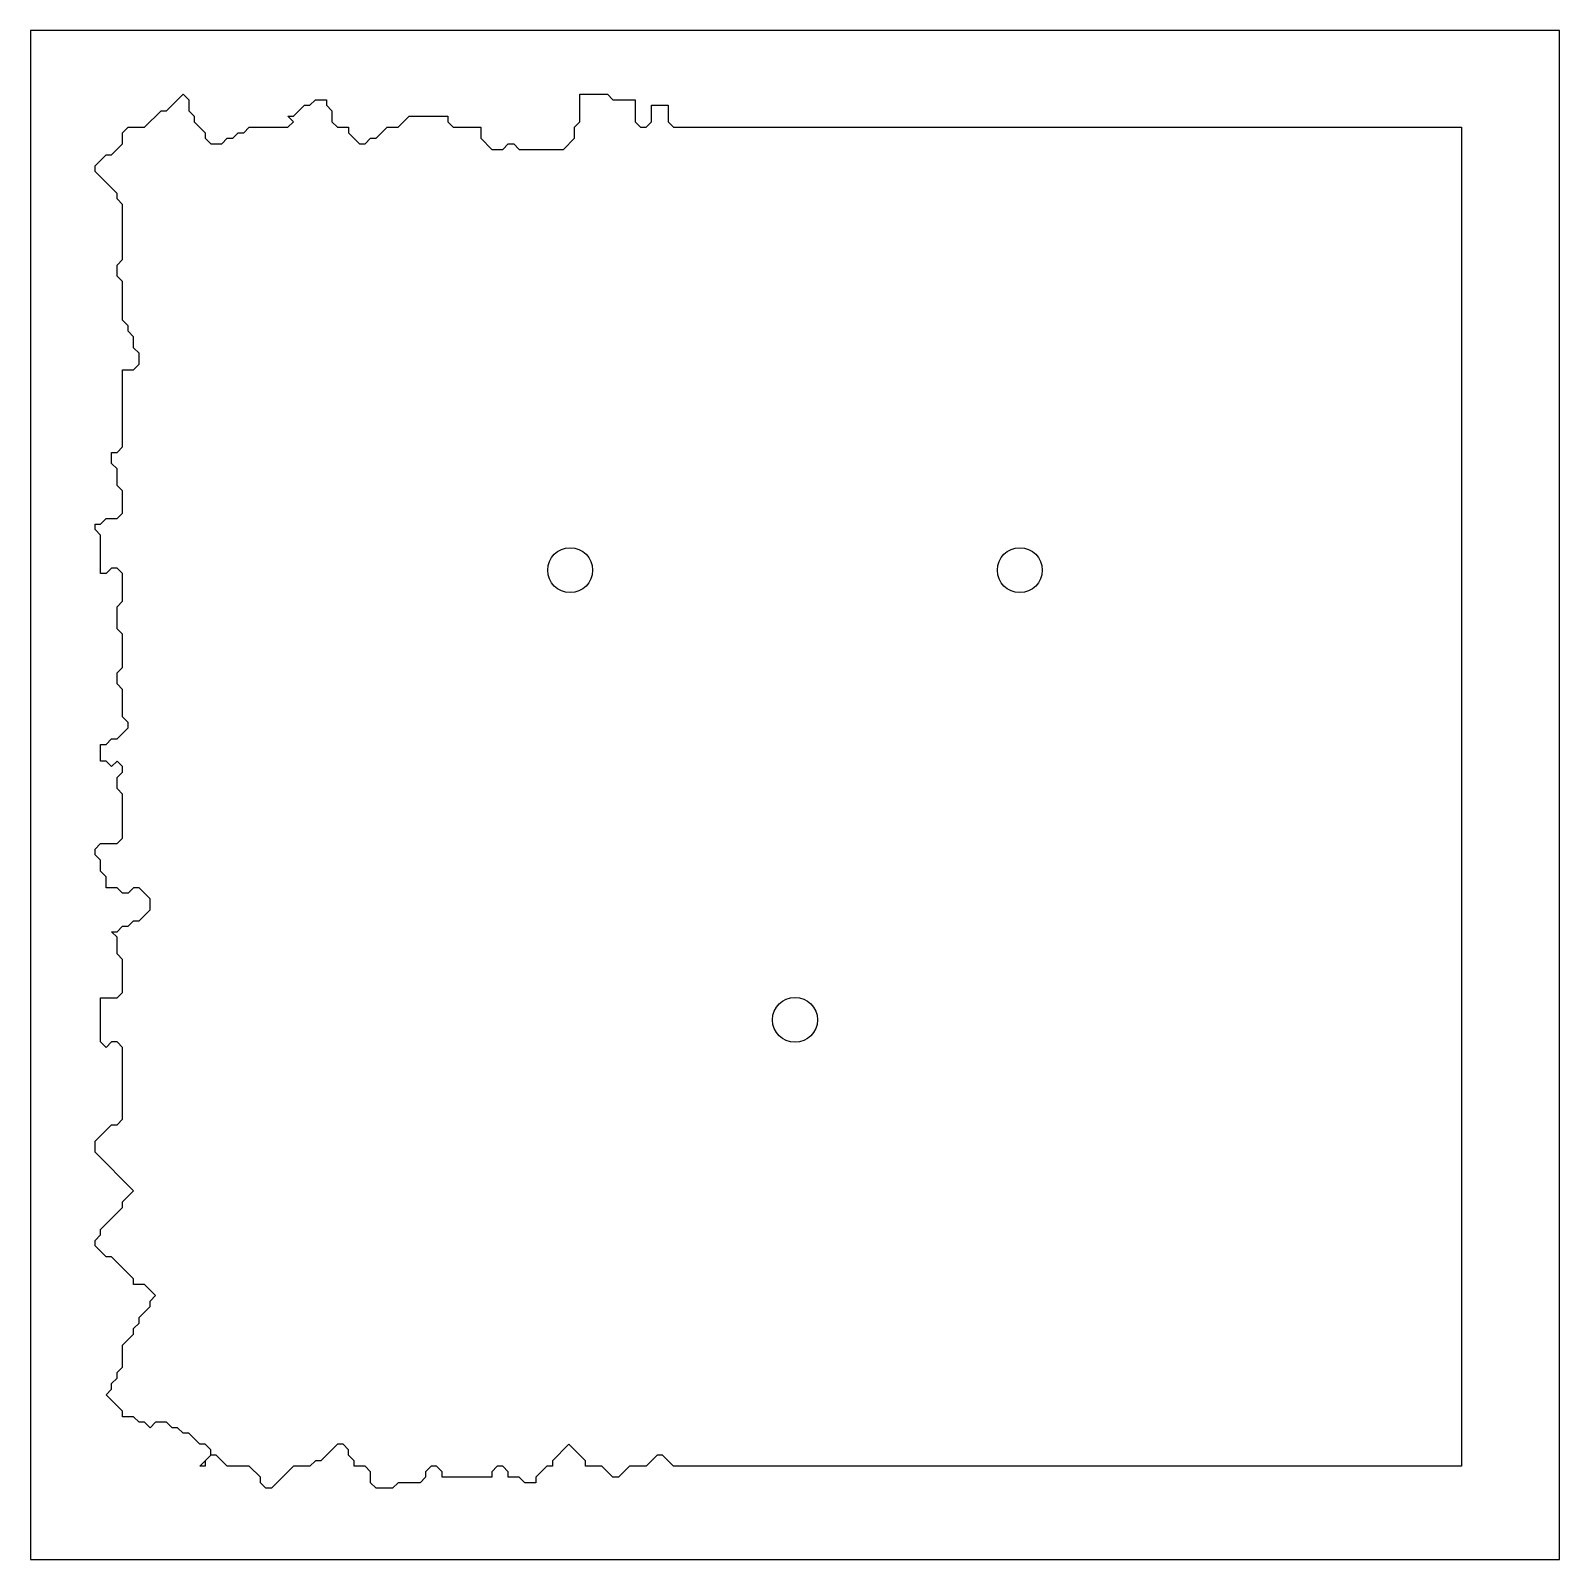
# Model space of a CAD drawing. Header units: metres. Extents: x 880 to 1220, y 580 to 920.
import ezdxf

# ---------------------------------------------------------------- set-up
doc = ezdxf.new("R2010")
doc.units = ezdxf.units.M

msp = doc.modelspace()

# ---------------------------------------------------------------- linework, layer by layer
at = {"layer": 'CIRCLES'}
for centre in [(1000, 800), (1100, 800), (1050, 700)]:
    msp.add_circle(centre, 5, dxfattribs=at)
at = {"layer": 'CONTOUR_1'}
msp.add_lwpolyline([(932.32, 595.81), (931.1, 597.03), (931.1, 598.26), (928.64, 600.71), (923.74, 600.71), (921.29, 603.16), (920.07, 603.16), (918.84, 601.93), (918.84, 600.71), (917.62, 600.71), (920.07, 603.16), (920.07, 604.38), (918.84, 605.61), (917.62, 605.61), (915.17, 608.06), (913.94, 608.06), (912.71, 609.29), (911.49, 609.29), (910.26, 610.51), (907.81, 610.51), (906.59, 609.29), (905.36, 610.51), (904.14, 610.51), (902.91, 611.74), (900.46, 611.74), (900.46, 612.96), (896.78, 616.64), (898.01, 617.86), (898.01, 619.09), (899.23, 620.31), (899.23, 621.54), (900.46, 622.77), (900.46, 627.67), (902.91, 630.12), (902.91, 631.34), (904.14, 632.57), (904.14, 633.79), (906.59, 636.25), (906.59, 637.47), (907.81, 638.7), (905.36, 641.15), (902.91, 641.15), (902.91, 642.37), (898.01, 647.27), (896.78, 647.27), (894.33, 649.73), (894.33, 650.95), (895.56, 652.18), (895.56, 653.4), (900.46, 658.3), (900.46, 659.53), (902.91, 661.98), (894.33, 670.56), (894.33, 673.01), (898.01, 676.68), (899.23, 676.68), (900.46, 677.91), (900.46, 693.84), (899.23, 695.07), (898.01, 695.07), (896.78, 693.84), (895.56, 695.07), (895.56, 704.87), (899.23, 704.87), (900.46, 706.09), (900.46, 713.45), (899.23, 714.67), (899.23, 718.35), (898.01, 719.57), (899.23, 719.57), (900.46, 720.8), (901.69, 720.8), (902.91, 722.03), (904.14, 722.03), (906.59, 724.48), (906.59, 726.93), (904.14, 729.38), (902.91, 729.38), (901.69, 728.15), (900.46, 728.15), (899.23, 729.38), (896.78, 729.38), (896.78, 731.83), (895.56, 733.05), (895.56, 735.5), (894.33, 736.73), (894.33, 737.96), (895.56, 739.18), (899.23, 739.18), (900.46, 740.41), (900.46, 750.21), (899.23, 751.44), (899.23, 753.89), (900.46, 755.11), (900.46, 756.34), (899.23, 757.56), (898.01, 756.34), (896.78, 757.56), (895.56, 757.56), (895.56, 761.24), (896.78, 761.24), (898.01, 762.46), (899.23, 762.46), (901.69, 764.91), (901.69, 766.14), (900.46, 767.37), (900.46, 773.49), (899.23, 774.72), (899.23, 777.17), (900.46, 778.39), (900.46, 785.75), (899.23, 786.97), (899.23, 791.87), (900.46, 793.1), (900.46, 799.23), (899.23, 800.45), (898.01, 800.45), (896.78, 799.23), (895.56, 799.23), (895.56, 807.8), (894.33, 809.03), (894.33, 810.26), (895.56, 810.26), (896.78, 811.48), (899.23, 811.48), (900.46, 812.71), (900.46, 817.61), (899.23, 818.83), (899.23, 822.51), (898.01, 823.74), (898.01, 826.19), (899.23, 826.19), (900.46, 827.41), (900.46, 844.57), (902.91, 844.57), (904.14, 845.79), (904.14, 848.24), (902.91, 849.47), (902.91, 851.92), (901.69, 853.15), (901.69, 854.37), (900.46, 855.6), (900.46, 864.17), (899.23, 865.4), (899.23, 867.85), (900.46, 869.08), (900.46, 881.33), (899.23, 882.56), (899.23, 883.78), (894.33, 888.68), (894.33, 889.91), (896.78, 892.36), (898.01, 892.36), (900.46, 894.81), (900.46, 897.26), (901.69, 898.49), (905.36, 898.49), (909.04, 902.16), (910.26, 902.16), (913.94, 905.84), (915.17, 904.61), (915.17, 902.16), (916.39, 900.94), (916.39, 899.71), (918.84, 897.26), (918.84, 896.04), (920.07, 894.81), (922.52, 894.81), (923.74, 896.04), (924.97, 896.04), (926.19, 897.26), (927.42, 897.26), (928.64, 898.49), (937.22, 898.49), (938.45, 899.71), (937.22, 900.94), (938.45, 900.94), (940.9, 903.39), (942.12, 903.39), (943.35, 904.61), (945.8, 904.61), (945.8, 903.39), (947.03, 902.16), (947.03, 899.71), (948.25, 898.49), (950.7, 898.49), (950.7, 897.26), (953.15, 894.81), (954.38, 894.81), (955.6, 896.04), (956.83, 896.04), (959.28, 898.49), (961.73, 898.49), (964.18, 900.94), (972.76, 900.94), (972.76, 899.71), (973.99, 898.49), (980.11, 898.49), (980.11, 896.04), (982.56, 893.58), (985.01, 893.58), (986.24, 894.81), (987.47, 894.81), (988.69, 893.58), (998.49, 893.58), (1000.94, 896.04), (1000.94, 898.49), (1002.17, 899.71), (1002.17, 905.84), (1008.3, 905.84), (1009.52, 904.61), (1014.42, 904.61), (1014.42, 899.71), (1015.65, 898.49), (1016.88, 898.49), (1018.1, 899.71), (1018.1, 903.39), (1021.78, 903.39), (1021.78, 899.71), (1023, 898.49), (1198.24, 898.49), (1198.24, 600.71), (1023, 600.71), (1020.55, 603.16), (1019.33, 603.16), (1016.88, 600.71), (1013.2, 600.71), (1010.75, 598.26), (1009.52, 598.26), (1007.07, 600.71), (1003.4, 600.71), (1003.4, 601.93), (999.72, 605.61), (996.04, 601.93), (996.04, 600.71), (994.82, 600.71), (992.37, 598.26), (992.37, 597.03), (989.92, 597.03), (988.69, 598.26), (986.24, 598.26), (986.24, 599.48), (985.01, 600.71), (983.79, 600.71), (982.56, 599.48), (982.56, 598.26), (971.53, 598.26), (971.53, 599.48), (970.31, 600.71), (969.08, 600.71), (967.86, 599.48), (967.86, 598.26), (966.63, 597.03), (961.73, 597.03), (960.51, 595.81), (956.83, 595.81), (955.6, 597.03), (955.6, 599.48), (954.38, 600.71), (951.93, 600.71), (951.93, 601.93), (950.7, 603.16), (950.7, 604.38), (949.48, 605.61), (948.25, 605.61), (944.58, 601.93), (943.35, 601.93), (942.12, 600.71), (938.45, 600.71), (933.55, 595.81), (932.32, 595.81)], close=True, dxfattribs=at)
at = {"layer": 'FRAME'}
msp.add_lwpolyline([(880, 580), (1220, 580), (1220, 920), (880, 920), (880, 580)], close=True, dxfattribs=at)

doc.saveas('drawing.dxf')
